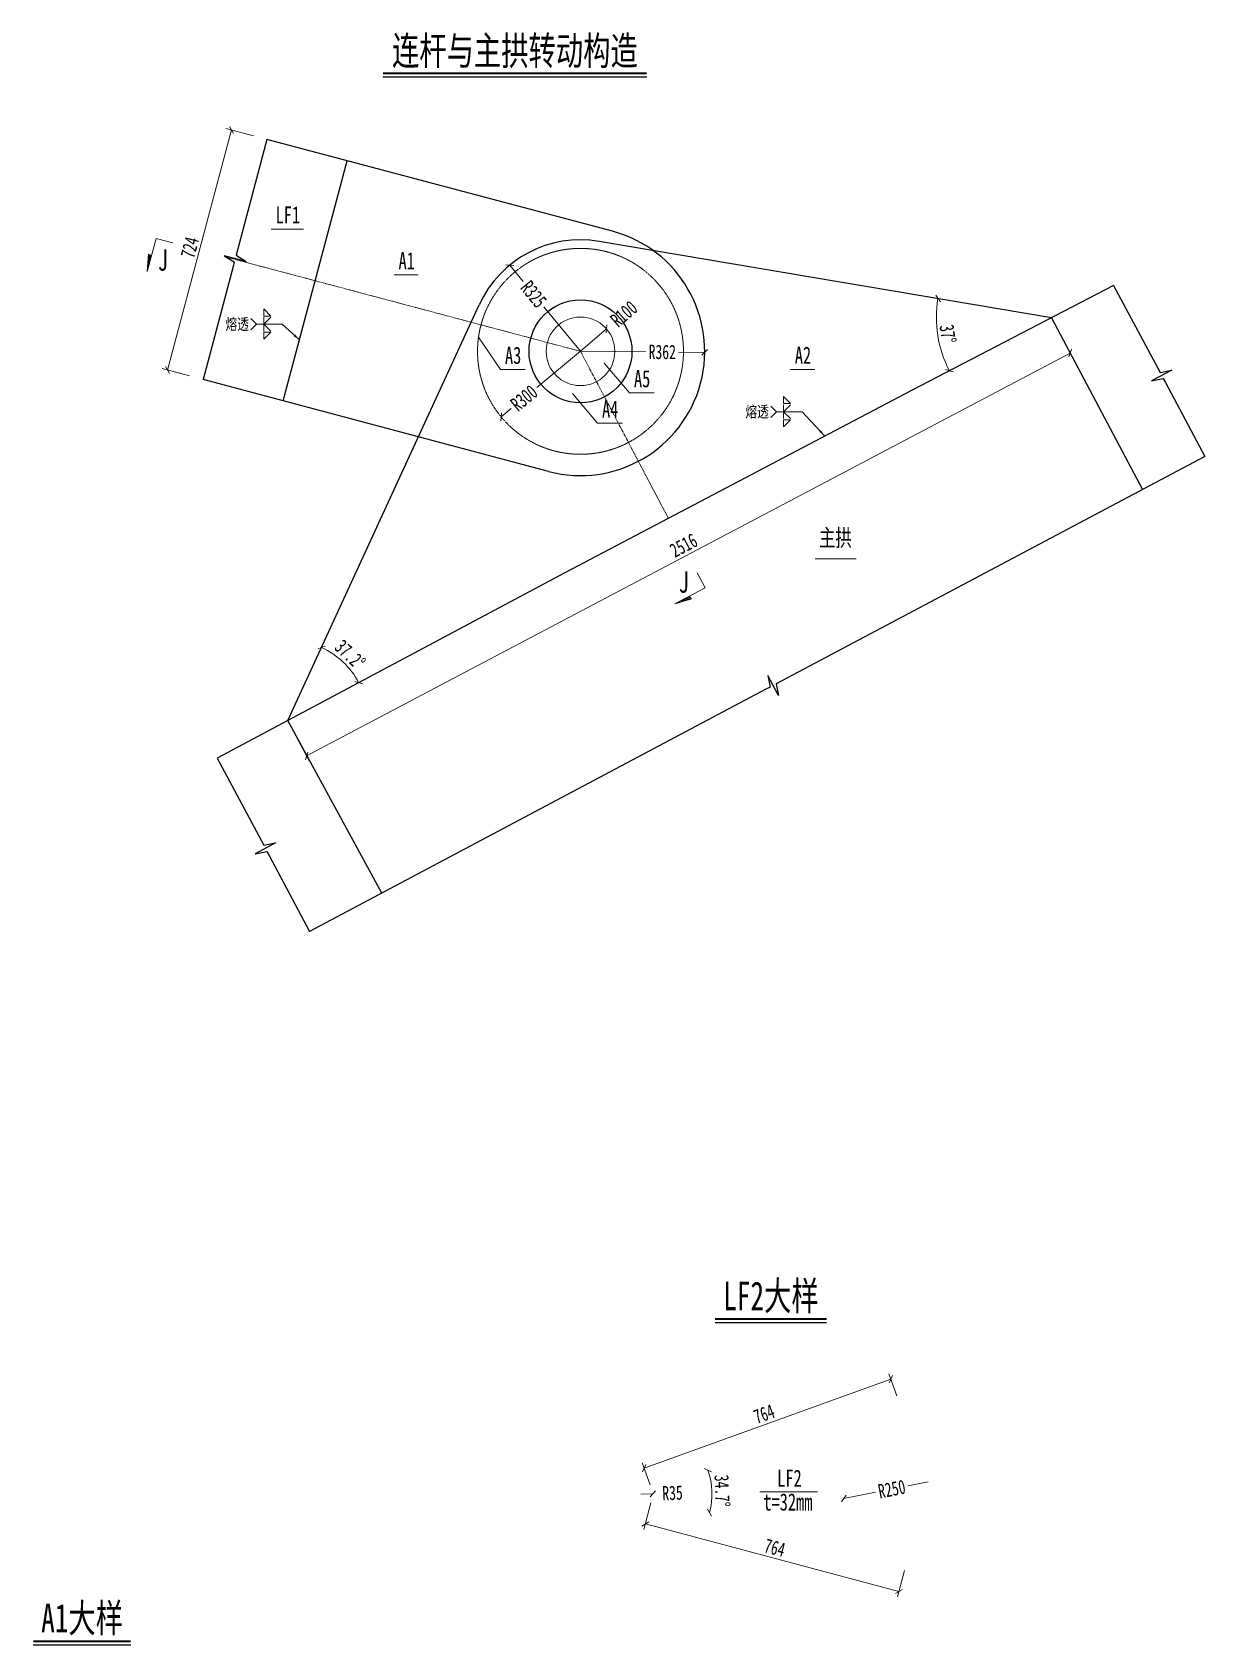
# Model space of a CAD drawing. Header units: millimetres. Extents: x -60009 to 63758, y -2164 to 95433.
# Drawn here: x 30725 to 34142, y 52355 to 57054 of the extents above; entities that cross this region are included whole.
import ezdxf
from ezdxf.enums import TextEntityAlignment as Align

# ---------------------------------------------------------------- set-up
doc = ezdxf.new("R2010")
doc.units = ezdxf.units.MM
doc.linetypes.add('CENTER2', pattern=[28.575, 19.05, -3.175, 3.175, -3.175])
doc.linetypes.add('DASHED', pattern=[0.75, 0.5, -0.25])
doc.layers.get('Defpoints').update_dxf_attribs({"color": 8})
for name, color, linetype, lineweight in [('Dim', 4, 'Continuous', 15), ('中心线', 2, 'CENTER2', 15), ('文字', 7, 'Continuous', 15), ('标注线及字体', 2, 'Continuous', 15), ('细实线', 4, 'Continuous', 15), ('虚线', 7, 'DASHED', 15), ('钢板粗线', 1, 'Continuous', 25)]:
    doc.layers.add(name, color=color, linetype=linetype, lineweight=lineweight)
doc.layers.add('Text', color=4, linetype='Continuous')
doc.styles.add('111', font='仿宋_GB2312.TTF', dxfattribs={"width": 0.7})
doc.styles.add('BM_Dim', font='仿宋_GB2312.TTF', dxfattribs={"width": 0.85})
doc.styles.add('SMEDI', font='仿宋_GB2312.TTF', dxfattribs={"width": 0.75})
doc.styles.get("Standard").update_dxf_attribs({"font": '仿宋_GB2312.TTF'})
doc.dimstyles.new('200', dxfattribs={"dimscale": 0, "dimtxt": 2.5, "dimasz": 1, "dimexe": 1, "dimexo": 1, "dimgap": 0.6, "dimtad": 1, "dimdec": 0, "dimdsep": 46, "dimtxsty": '111', "dimblk": 'OBLIQUE', "dimcen": 0, "dimclrd": 4, "dimclre": 4, "dimclrt": 4, "dimadec": 1, "dimazin": 2, "dimtfac": 1, "dimtdec": 0, "dimtix": 1, "dimtmove": 2, "dimatfit": 3, "dimfxl": 4, "dimfxlon": 1, "dimtolj": 1, "dimlwd": -1, "dimlwe": -1, "dimarcsym": 0})
doc.dimstyles.new('MSteel_1.0_1.0', dxfattribs={"dimtxt": 3, "dimasz": 1.2, "dimexe": 1, "dimexo": 1, "dimgap": 1, "dimtad": 3, "dimtoh": 1, "dimdec": 0, "dimzin": 0, "dimdsep": 46, "dimtxsty": 'Standard', "dimblk": 'ARCHTICK', "dimcen": 0.09, "dimclrd": 3, "dimclre": 3, "dimadec": 0, "dimazin": 0, "dimtfac": 1, "dimtdec": 4, "dimtofl": 0, "dimtmove": 0, "dimatfit": 3, "dimfxl": 1, "dimtolj": 1, "dimtzin": 0, "dimarcsym": 0})

# ---------------------------------------------------------------- blocks, each defined once
blk = doc.blocks.new('_Oblique')
at = {"color": 0, "linetype": 'ByBlock', "lineweight": -2}
blk.add_line((-0.5, -0.5), (0.5, 0.5), dxfattribs=at)
blk = doc.blocks.new('*D342')
at = {"layer": 'Defpoints', "color": 0, "transparency": 16777216}
for p in [(33695.2, 56221.9), (33749.7, 56118.7), (31470.4, 55048)]:
    blk.add_point(p, dxfattribs=at)
at = {"layer": '细实线', "color": 4, "transparency": 16777216}
for p, q in [((33718.6, 56177.6), (33757.5, 56103.9)), ((31524.8, 54944.8), (33749.7, 56118.7)), ((31493.7, 55003.7), (31532.6, 54930))]:
    blk.add_line(p, q, dxfattribs=at)
at = {"layer": '细实线', "color": 4, "transparency": 16777216, "xscale": 16.66666666666666, "yscale": 16.66666666666666, "zscale": 16.66666666666666}
for p, rotation in [((33749.7, 56118.7), 27.81663851833381), ((31524.8, 54944.8), 207.8166385183338)]:
    blk.add_blockref('_Oblique', p, dxfattribs=dict(at, rotation=rotation))
at = {"layer": '细实线', "color": 4, "transparency": 16777216, "insert": (32623.3, 55558.1), "char_height": 41.67, "attachment_point": 5, "rotation": 27.8166, "style": '111'}
blk.add_mtext('\\A1;2516', dxfattribs=at)
blk = doc.blocks.new('*D343')
at = {"layer": 'Defpoints', "color": 0, "transparency": 16777216}
for p in [(32377, 56444.3), (33876.3, 56315.9), (33695.2, 56221.9), (33366.2, 56157.7), (33289.6, 56011.1)]:
    blk.add_point(p, dxfattribs=at)
at = {"layer": '细实线', "color": 4, "transparency": 16777216}
blk.add_arc((33695.2, 56221.9), 335.3, 170.4241, 207.4555, dxfattribs=at)
at = {"layer": '细实线', "color": 4, "transparency": 16777216, "xscale": 16.66666666666666, "yscale": 16.66666666666666, "zscale": 16.66666666666666}
for p, rotation in [((33364.7, 56277.6), 80.42413558530873), ((33397.7, 56067.3), 297.4555081253586)]:
    blk.add_blockref('_Oblique', p, dxfattribs=dict(at, rotation=rotation))
at = {"layer": '细实线', "color": 4, "transparency": 16777216, "insert": (33393.5, 56174.4), "char_height": 41.67, "attachment_point": 5, "rotation": 278.9398, "style": '111'}
blk.add_mtext('\\A1;37%%d', dxfattribs=at)
blk = doc.blocks.new('*D344')
at = {"layer": 'Defpoints', "color": 0, "transparency": 16777216}
for p in [(32027.6, 56259.6), (32277.6, 55478.4), (31648.5, 55200), (31470.4, 55048), (31264.3, 54938.1)]:
    blk.add_point(p, dxfattribs=at)
at = {"layer": '细实线', "color": 4, "transparency": 16777216}
blk.add_arc((31470.4, 55048), 234.2, 28.0659, 65.3, dxfattribs=at)
at = {"layer": '细实线', "color": 4, "transparency": 16777216, "xscale": 16.66666666666666, "yscale": 16.66666666666666, "zscale": 16.66666666666666}
for p, rotation in [((31568.2, 55260.7), 155.3000035293044), ((31677, 55158.2), 298.0659119291859)]:
    blk.add_blockref('_Oblique', p, dxfattribs=dict(at, rotation=rotation))
at = {"layer": '细实线', "color": 4, "transparency": 16777216, "insert": (31651.5, 55240.1), "char_height": 41.667, "attachment_point": 5, "rotation": 316.683, "style": '111'}
blk.add_mtext('\\A1;37.2%%d', dxfattribs=at)
blk = doc.blocks.new('*D345')
at = {"layer": 'Defpoints', "color": 0, "transparency": 16777216}
for p in [(32398.6, 56189.1), (32322.9, 56123.8)]:
    blk.add_point(p, dxfattribs=at)
at = {"layer": '细实线', "color": 4, "transparency": 16777216}
for p, q in [((32398.6, 56189.1), (32322.9, 56123.8)), ((32322.9, 56123.8), (32398.6, 56189.1))]:
    blk.add_line(p, q, dxfattribs=at)
at = {"layer": '细实线', "color": 4, "transparency": 16777216, "xscale": 16.66666666666666, "yscale": 16.66666666666666, "zscale": 16.66666666666666, "rotation": 40.79557337108325}
blk.add_blockref('_Oblique', (32398.6, 56189.1), dxfattribs=at)
at = {"layer": '细实线', "color": 4, "transparency": 16777216, "insert": (32449.5, 56233), "char_height": 41.67, "attachment_point": 5, "rotation": 40.7956, "style": '111'}
blk.add_mtext('\\A1;R100', dxfattribs=at)
blk = doc.blocks.new('*D346')
at = {"layer": 'Defpoints', "color": 0, "transparency": 16777216}
for p in [(32116.7, 56375), (32322.9, 56123.8)]:
    blk.add_point(p, dxfattribs=at)
at = {"layer": '细实线', "color": 4, "transparency": 16777216}
for p, q in [((32156.1, 56327), (32116.7, 56375)), ((32216.5, 56253.4), (32322.9, 56123.8))]:
    blk.add_line(p, q, dxfattribs=at)
at = {"layer": '细实线', "color": 4, "transparency": 16777216, "xscale": 16.66666666666666, "yscale": 16.66666666666666, "zscale": 16.66666666666666, "rotation": 129.3883569669668}
blk.add_blockref('_Oblique', (32116.7, 56375), dxfattribs=at)
at = {"layer": '细实线', "color": 4, "transparency": 16777216, "insert": (32186.3, 56290.2), "char_height": 41.67, "attachment_point": 5, "rotation": 309.3884, "style": '111'}
blk.add_mtext('\\A1;R325', dxfattribs=at)
blk = doc.blocks.new('剖面箭头')
at = {"ltscale": 10}
h = blk.add_hatch(dxfattribs=at)
h.set_pattern_fill('ANSI31', color=2, style=0)
h.set_pattern_definition([(45, (-182.99888, -777.8594), (-0.088388348, 0.088388348), [])])
h.paths.add_polyline_path([(6, -3), (3.15, -3), (3, -3.6)])
at = {"color": 3, "ltscale": 10}
blk.add_line((0, 0), (0, -3), dxfattribs=at)
at = {"color": 2, "ltscale": 10}
for p, q in [((0, -3), (6, -3)), ((6, -3), (3, -3.6)), ((3, -3.6), (3.15, -3))]:
    blk.add_line(p, q, dxfattribs=at)
blk = doc.blocks.new('*D379')
at = {"layer": 'Defpoints', "color": 0, "transparency": 16777216}
for p in [(33250.7, 53064.2), (32531.7, 52804.8), (32532.6, 52783.9), (32706, 52785.3), (33271.2, 52587.4)]:
    blk.add_point(p, dxfattribs=at)
at = {"layer": '细实线', "color": 4, "transparency": 16777216}
blk.add_arc((32498.7, 52792.9), 207.4, 345.1039, 19.8381, dxfattribs=at)
at = {"layer": '细实线', "color": 4, "transparency": 16777216, "xscale": 16.66666666666666, "yscale": 16.66666666666666, "zscale": 16.66666666666666}
for p, rotation in [((32693.8, 52863.3), 109.8381073072293), ((32699.1, 52739.6), 255.1039070504738)]:
    blk.add_blockref('_Oblique', p, dxfattribs=dict(at, rotation=rotation))
at = {"layer": '细实线', "color": 4, "transparency": 16777216, "insert": (32735.7, 52803.1), "char_height": 41.667, "attachment_point": 5, "rotation": 272.471, "style": '111'}
blk.add_mtext('\\A1;34.7%%d', dxfattribs=at)
blk = doc.blocks.new('*D380')
at = {"layer": 'Defpoints', "color": 0, "transparency": 16777216}
for p in [(32532.6, 52783.9), (33271.2, 52587.4), (33250.7, 52510.1)]:
    blk.add_point(p, dxfattribs=at)
at = {"layer": '细实线', "color": 4, "transparency": 16777216}
for p, q in [((32528.3, 52767.8), (32507.7, 52690.4)), ((32512, 52706.5), (33250.7, 52510.1)), ((33266.9, 52571.3), (33246.4, 52493.9))]:
    blk.add_line(p, q, dxfattribs=at)
at = {"layer": '细实线', "color": 4, "transparency": 16777216, "xscale": 16.66666666666666, "yscale": 16.66666666666666, "zscale": 16.66666666666666}
for p, rotation in [((32512, 52706.5), 165.103907050474), ((33250.7, 52510.1), 345.1039070504739)]:
    blk.add_blockref('_Oblique', p, dxfattribs=dict(at, rotation=rotation))
at = {"layer": '细实线', "color": 4, "transparency": 16777216, "insert": (32889, 52637.1), "char_height": 41.67, "attachment_point": 5, "rotation": 345.1039, "style": '111'}
blk.add_mtext('\\A1;764', dxfattribs=at)
blk = doc.blocks.new('*D381')
at = {"layer": 'Defpoints', "color": 0, "transparency": 16777216}
for p in [(33227.4, 53128.6), (33250.7, 53064.2), (32531.7, 52804.8)]:
    blk.add_point(p, dxfattribs=at)
at = {"layer": '细实线', "color": 4, "transparency": 16777216}
for p, q in [((32508.4, 52869.2), (33227.4, 53128.6)), ((33245, 53079.8), (33221.7, 53144.3)), ((32526, 52820.4), (32502.7, 52884.9))]:
    blk.add_line(p, q, dxfattribs=at)
at = {"layer": '细实线', "color": 4, "transparency": 16777216, "xscale": 16.66666666666666, "yscale": 16.66666666666666, "zscale": 16.66666666666666}
for p, rotation in [((33227.4, 53128.6), 19.83810730722893), ((32508.4, 52869.2), 199.8381073072289)]:
    blk.add_blockref('_Oblique', p, dxfattribs=dict(at, rotation=rotation))
at = {"layer": '细实线', "color": 4, "transparency": 16777216, "insert": (32857.8, 53027), "char_height": 41.67, "attachment_point": 5, "rotation": 19.8381, "style": '111'}
blk.add_mtext('\\A1;764', dxfattribs=at)
blk = doc.blocks.new('*D382')
at = {"layer": 'Defpoints', "color": 0}
for p in [(32322.9, 56123.8), (32684.9, 56120.8)]:
    blk.add_point(p, dxfattribs=at)
at = {"layer": '细实线', "color": 4}
for p, q in [((32513.5, 56122.2), (32322.9, 56123.8)), ((32608.8, 56121.4), (32684.9, 56120.8))]:
    blk.add_line(p, q, dxfattribs=at)
at = {"layer": '细实线', "color": 4, "xscale": 16.66666666666666, "yscale": 16.66666666666666, "zscale": 16.66666666666666, "rotation": 359.521123887499}
blk.add_blockref('_Oblique', (32684.9, 56120.8), dxfattribs=at)
at = {"layer": '细实线', "color": 4, "insert": (32561.2, 56121.8), "char_height": 41.67, "attachment_point": 5, "rotation": 359.5211, "style": '111'}
blk.add_mtext('\\A1;R362', dxfattribs=at)
blk = doc.blocks.new('*D383')
at = {"layer": 'Defpoints', "color": 0, "transparency": 16777216}
for p in [(32322.9, 56123.8), (32091.8, 55932.5)]:
    blk.add_point(p, dxfattribs=at)
at = {"layer": '细实线', "color": 4, "transparency": 16777216}
for p, q in [((32195.6, 56018.4), (32322.9, 56123.8)), ((32121.2, 55956.8), (32091.8, 55932.5))]:
    blk.add_line(p, q, dxfattribs=at)
at = {"layer": '细实线', "color": 4, "transparency": 16777216, "xscale": 16.66666666666666, "yscale": 16.66666666666666, "zscale": 16.66666666666666, "rotation": 219.618631654078}
blk.add_blockref('_Oblique', (32091.8, 55932.5), dxfattribs=at)
at = {"layer": '细实线', "color": 4, "transparency": 16777216, "insert": (32158.4, 55987.6), "char_height": 41.67, "attachment_point": 5, "rotation": 39.6186, "style": '111'}
blk.add_mtext('\\A1;R300', dxfattribs=at)
blk = doc.blocks.new('全融透2')
at = {"layer": 'Dim'}
blk.add_line((0, 0), (-4.48, 0), dxfattribs=at)
for points in [[(-5.48, 1), (-4.48, 0), (-5.48, -1)], [(-2, 1.21), (-3.23, 0), (-3.23, 1.21)], [(-2, -1.21), (-3.23, 0), (-3.23, -1.21)]]:
    blk.add_lwpolyline(points, dxfattribs=at)
for points in [[(-3.23, 2.65), (-3.23, 1.41), (-2, 1.41)], [(-3.23, -2.65), (-3.23, -1.41), (-2, -1.41)]]:
    blk.add_lwpolyline(points, close=True, dxfattribs=at)
at = {"layer": 'Text', "style": 'SMEDI', "width": 0.75}
blk.add_text('熔透', height=2, dxfattribs=at).set_placement((-9.92, 0), align=Align.MIDDLE_LEFT)
blk = doc.blocks.new('_ArchTick')
at = {"color": 0, "linetype": 'ByBlock', "const_width": 0.15}
blk.add_lwpolyline([(-0.5, -0.5), (0.5, 0.5)], dxfattribs=at)
blk = doc.blocks.new('*D551')
at = {"layer": 'Defpoints', "color": 0, "transparency": 16777216}
for p in [(31305.7, 56769), (31409.1, 56741.4), (31223, 56041.8)]:
    blk.add_point(p, dxfattribs=at)
at = {"layer": '细实线', "color": 4, "transparency": 16777216}
for p, q in [((31119.6, 56069.3), (31305.7, 56769)), ((31370.1, 56751.8), (31289.6, 56773.2)), ((31184, 56052.2), (31103.5, 56073.6))]:
    blk.add_line(p, q, dxfattribs=at)
at = {"layer": '细实线', "color": 4, "transparency": 16777216, "xscale": 16.66666666666666, "yscale": 16.66666666666666, "zscale": 16.66666666666666}
for p, rotation in [((31305.7, 56769), 75.10390705047384), ((31119.6, 56069.3), 255.1039070504738)]:
    blk.add_blockref('_Oblique', p, dxfattribs=dict(at, rotation=rotation))
at = {"layer": '细实线', "color": 4, "transparency": 16777216, "insert": (31184.3, 56426.7), "char_height": 41.67, "attachment_point": 5, "rotation": 75.1039, "style": '111'}
blk.add_mtext('\\A1;724', dxfattribs=at)

msp = doc.modelspace()

# ---------------------------------------------------------------- linework, layer by layer
at = {"color": 4}
for p, q in [((31747.3, 56924), (32516.1, 56924)), ((32715.3, 53293.5), (33039.9, 53293.5)), ((30728.3, 52354.6), (31012.5, 52354.6))]:
    msp.add_line(p, q, dxfattribs=at)
at = {"color": 6, "const_width": 6}
for points in [[(31747.3, 56934), (32516.1, 56934)], [(32715.3, 53303.5), (33039.9, 53303.5)], [(30728.3, 52364.6), (31012.5, 52364.6)]]:
    msp.add_lwpolyline(points, dxfattribs=at)
at = {"color": 4}
for points in [[(31409.1, 56741.4), (31319.3, 56403.6), (31348.9, 56385.3), (31284.5, 56402.5), (31314.1, 56384.2), (31310.7, 56371.4), (31223, 56041.8)], [(33876.3, 56315.9), (34011.6, 56062.1), (34045.7, 56069), (33986.9, 56037.6), (34021, 56044.5), (34027.3, 56032.7), (34141.9, 55817.7)], [(34141.9, 55817.7), (32892.9, 55154.7), (32899.7, 55120.5), (32868.4, 55179.4), (32875.2, 55145.3), (32863.4, 55139), (31533.6, 54433.2)], [(31264.3, 54938.1), (31399.7, 54684.3), (31433.8, 54691.2), (31375, 54659.8), (31409.1, 54666.7), (31415.3, 54654.9), (31533.6, 54433.2)]]:
    msp.add_lwpolyline(points, dxfattribs=at)
at = {"layer": '中心线', "ltscale": 0.5}
for q in [(31291.5, 56398.2), (32579.1, 55637.1)]:
    msp.add_line((32322.9, 56123.8), q, dxfattribs=at)
at = {"layer": '细实线'}
for p, q in [((31421.1, 56479.8), (31515.4, 56479.8)), ((31779.6, 56346.4), (31849.6, 56346.4)), ((32089.6, 56070.6), (32025.8, 56165.5)), ((32089.6, 56070.6), (32161.9, 56070.6)), ((32465.6, 56002.5), (32392.2, 56089.4)), ((32934.3, 56071), (33005.7, 56071)), ((32372.6, 55914.4), (32299.3, 56001.2)), ((32465.6, 56002.5), (32537.9, 56002.5)), ((32372.6, 55914.4), (32444.9, 55914.4)), ((33006.5, 55518.9), (33125.9, 55518.9)), ((32845.7, 52799.8), (33013.9, 52799.8))]:
    msp.add_line(p, q, dxfattribs=at)
at = {"layer": '细实线', "color": 4}
for p, q in [((33277.4, 52817.6), (33335.5, 52829)), ((32533.7, 52794.4), (32498.7, 52792.9)), ((32498.7, 52792.9), (32533.7, 52794.4)), ((33182.6, 52798.9), (33090.2, 52780.7))]:
    msp.add_line(p, q, dxfattribs=at)
at = {"layer": '细实线'}
msp.add_circle((32322.9, 56123.8), 100, dxfattribs=at)
at = {"layer": '虚线', "ltscale": 2}
msp.add_circle((32322.9, 56123.8), 300, dxfattribs=at)
at = {"layer": '钢板粗线'}
for p, q in [((32416, 56473.6), (31409.1, 56741.4)), ((31456.7, 55979.6), (31642.8, 56679.3)), ((33695.2, 56221.9), (32377, 56444.3)), ((31470.4, 55048), (32027.6, 56259.6)), ((32229.8, 55774), (31223, 56041.8))]:
    msp.add_line(p, q, dxfattribs=at)
at = {"layer": '钢板粗线', "color": 8}
for p, q in [((33695.2, 56221.9), (33960.3, 55721.2)), ((31743.7, 54544.7), (31470.4, 55048))]:
    msp.add_line(p, q, dxfattribs=at)
at = {"layer": '钢板粗线'}
msp.add_lwpolyline([(33876.3, 56315.9), (33289.6, 56011.1), (32277.6, 55478.4), (31264.3, 54938.1)], dxfattribs=at)
msp.add_circle((32322.9, 56123.8), 150, dxfattribs=at)
for radius, start, end in [(325, 80.4241, 155.3), (362, 255.1039, 75.1039)]:
    msp.add_arc((32322.9, 56123.8), radius, start, end, dxfattribs=at)

# ---------------------------------------------------------------- block references
at = {"layer": 'Dim', "yscale": 16.66666666666666, "zscale": 16.66666666666666}
for p, xscale, rotation in [((31134.5, 56439.9), 16.66666666666666, 255.1039070504738), ((32662.5, 55478.6), -16.66666666666666, 27.76157215815164)]:
    msp.add_blockref('剖面箭头', p, dxfattribs=dict(at, xscale=xscale, rotation=rotation))
at = {"layer": '细实线', "xscale": 16.66666666666666, "yscale": 16.66666666666666, "zscale": 16.66666666666666}
for p in [(31453.8, 56203.1), (32968.6, 55947.8)]:
    msp.add_blockref('全融透2', p, dxfattribs=at)
at = {"layer": '细实线', "color": 4, "xscale": 16.66666666666666, "yscale": 16.66666666666666, "zscale": 16.66666666666666}
for p, rotation in [((32533.7, 52794.4), 2.472851329808236), ((33090.2, 52780.7), 191.1289111127363)]:
    msp.add_blockref('_Oblique', p, dxfattribs=dict(at, rotation=rotation))

# ---------------------------------------------------------------- texts
at = {"layer": '文字', "style": 'BM_Dim', "width": 0.7}
for s, p in [('LF1', (31470.1, 56481.4)), ('A1', (31816.5, 56347.9)), ('A3', (32126.6, 56072.2)), ('A2', (32971.2, 56072.6)), ('A5', (32502.5, 56004.1)), ('A4', (32409.5, 55915.9)), ('主拱', (33065.6, 55540.8)), ('LF2', (32931.7, 52799.9)), ('t=32mm', (32927.2, 52730.7))]:
    msp.add_text(s, height=50, dxfattribs=at).set_placement(p, align=Align.BOTTOM_CENTER)
for p in [(31106.1, 56358.8), (32623.7, 55420.2)]:
    msp.add_text('J', height=62.5, dxfattribs=at).set_placement(p, align=Align.CENTER)
at = {"layer": '标注线及字体', "color": 0, "style": '111', "width": 0.7}
for s, p in [('连杆与主拱转动构造', (32131.7, 57001.3)), ('LF2大样', (32877.8, 53373)), ('A1大样', (30870.6, 52434.1))]:
    msp.add_text(s, height=83.33, dxfattribs=at).set_placement(p, align=Align.MIDDLE)
at = {"layer": '细实线', "color": 4, "char_height": 41.67, "attachment_point": 5, "style": '111'}
for s, insert, rotation in [('\\A1;R35', (32591, 52796.9), 2.4729), ('\\A1;R250', (33230, 52808.2), 11.1289)]:
    msp.add_mtext(s, dxfattribs=dict(at, insert=insert, rotation=rotation))

# ---------------------------------------------------------------- dimensions: what is measured, and where the dimension line sits
at = {"layer": '细实线'}
for p1, p2, distance, override, picture, middle in [((31223, 56041.8), (31409.1, 56741.4), 107, {"dimscale": 16.666667}, '*D551', (31184.3, 56426.7)), ((31470.4, 55048), (33695.2, 56221.9), -116.7, {"dimscale": 16.666667, "dimblk": 'Oblique'}, '*D342', (32623.3, 55558.1)), ((32531.7, 52804.8), (33250.7, 53064.2), 68.5, {"dimscale": 16.666667, "dimblk": 'Oblique'}, '*D381', (32857.8, 53027)), ((32532.6, 52783.9), (33271.2, 52587.4), -80, {"dimscale": 16.666667, "dimblk": 'Oblique'}, '*D380', (32889, 52637.1))]:
    dim = msp.add_aligned_dim(p1=p1, p2=p2, distance=distance, dimstyle='200', override=override, dxfattribs=at)
    dim.commit()
    dim.dimension.update_dxf_attribs({"geometry": picture, "text_midpoint": middle})
for base, line1, line2, picture, middle in [((33366.2, 56157.7), ((33695.2, 56221.9), (32377, 56444.3)), ((33876.3, 56315.9), (33289.6, 56011.1)), '*D343', (33393.5, 56174.4)), ((31648.5, 55200), ((31470.4, 55048), (32027.6, 56259.6)), ((32277.6, 55478.4), (31264.3, 54938.1)), '*D344', (31651.5, 55240.1)), ((32706, 52785.3), ((33250.7, 53064.2), (32531.7, 52804.8)), ((32532.6, 52783.9), (33271.2, 52587.4)), '*D379', (32735.7, 52803.1))]:
    dim = msp.add_angular_dim_2l(base=base, line1=line1, line2=line2, dimstyle='200', override={"dimscale": 16.666667, "dimblk": 'Oblique'}, dxfattribs=at)
    dim.commit()
    dim.dimension.update_dxf_attribs({"geometry": picture, "text_midpoint": middle})
for mpoint, picture, middle in [((32116.7, 56375), '*D346', (32186.3, 56290.2)), ((32398.6, 56189.1), '*D345', (32449.5, 56233)), ((32091.8, 55932.5), '*D383', (32158.4, 55987.6)), ((32684.9, 56120.8), '*D382', (32561.2, 56121.8))]:
    dim = msp.add_radius_dim(center=(32322.9, 56123.8), mpoint=mpoint, dimstyle='200', override={"dimscale": 16.666667, "dimblk": 'Oblique'}, dxfattribs=at)
    dim.commit()
    dim.dimension.update_dxf_attribs({"geometry": picture, "text_midpoint": middle, "dimtype": 164})

# ---------------------------------------------------------------- leaders
at = {"layer": 'Dim'}
for points in [[(31503.9, 56157), (31453.8, 56203.1)], [(33034.8, 55877), (32968.6, 55947.8)]]:
    msp.add_leader(points, dimstyle='MSteel_1.0_1.0', override={"dimscale": 16.666667, "dimclrd": 256}, dxfattribs=at)

doc.saveas('drawing.dxf')
